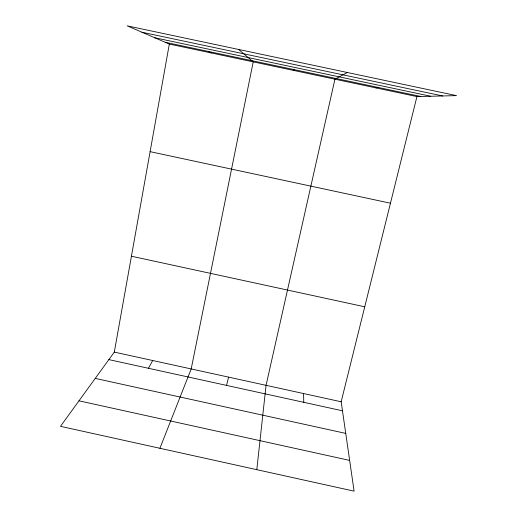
<?xml version="1.0" encoding="UTF-8"?>
<svg xmlns="http://www.w3.org/2000/svg" width="517" height="517" viewBox="0 0 517 517"><rect width="100%" height="100%" fill="white"/><g stroke="black" fill="none" stroke-linecap="round" stroke-linejoin="round"><path stroke-width="0.78" d="M256.8 469.669L266.061 385.327L334.932 79.191L347.321 72.49M416.935 96.582L341.168 401.774L354.1 491.15L60.495 426.338L114.302 352.109L169.324 44.068L127.195 25.85L456.505 95.626L416.935 96.582L169.324 44.068M226.543 385.398L228.598 377.126M159.908 448.278L191.193 368.938L253.22 61.859L238.641 49.464M148.411 368.278L152.715 360.517M375.898 87.877L378.457 87.502M141.923 32.222L442.655 95.962M154.654 37.728L430.693 96.252M165.162 42.271L420.832 96.485M150.104 151.655L390.464 203.207M131.428 256.219L364.75 306.801M114.302 352.109L341.168 401.774M108.861 359.612L342.474 410.795M95.244 378.399L345.744 433.401M78.985 400.824L349.647 460.408M208.435 51.448L211.233 52.954M293.927 69.575L294.037 70.519M303.582 393.547L303.77 402.316"/></g></svg>
